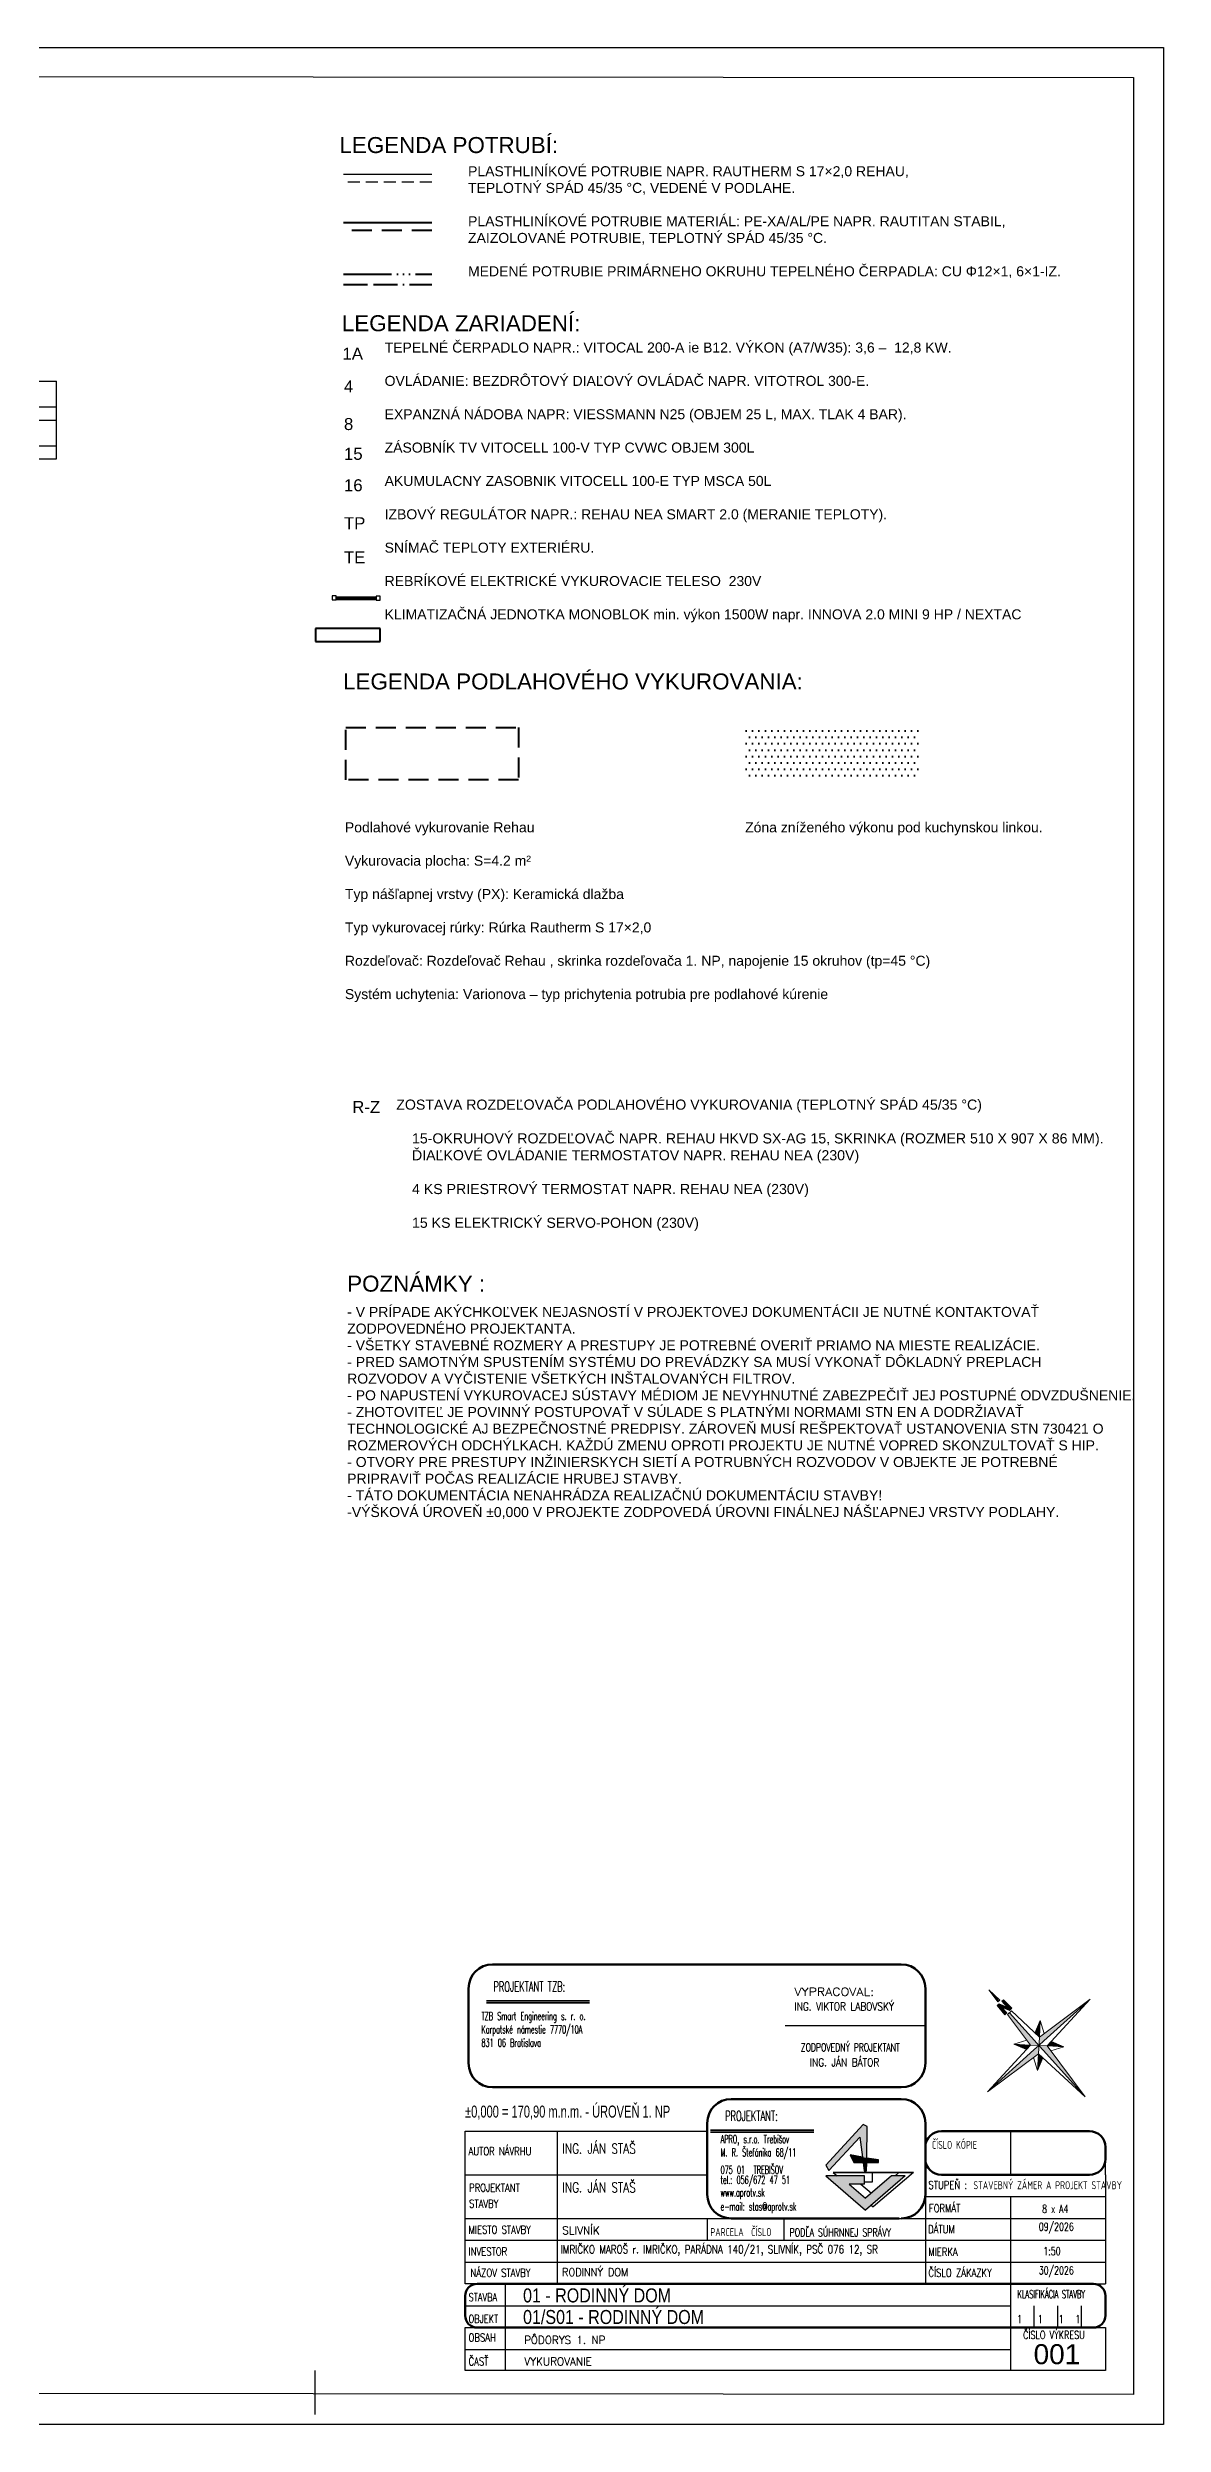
# Model space of a CAD drawing. Header units: millimetres. Extents: x 90740 to 167944, y -39332 to 25855.
# Drawn here: x 118548 to 132490, y -7270 to 22430 of the extents above; entities that cross this region are included whole.
import ezdxf

# ---------------------------------------------------------------- set-up
doc = ezdxf.new("R2010")
doc.units = ezdxf.units.MM
for name, pattern in [('ACAD_ISO06W100', [36, 24, -3, 0, -3, 0, -3, 0, -3]), ('ACAD_ISO11W100', [33, 12, -3, 12, -3, 0, -3]), ('DASH', [75, 50, -25])]:
    doc.linetypes.add(name, pattern=pattern)
for name, color, linetype in [('1__NP___VYKUROVACIE_TELES_', 7, 'Continuous'), ('OKRAJOV__DILAT_CIA_PDL', 2, 'Continuous'), ('TABU_KY', 7, 'Continuous'), ('vyk-privod-45 PODL', 1, 'Continuous'), ('vyk-vratka_35°C PODL', 5, 'DASH')]:
    doc.layers.add(name, color=color, linetype=linetype)
doc.layers.add('NETLAC', color=6, linetype='Continuous', plot=False)
for name, color, linetype, lineweight in [('Schedule Graphics', 7, 'Continuous', 9), ('vyk-privod-45', 240, 'Continuous', 40), ('vyk-tc-privod', 175, 'ACAD_ISO06W100', 40), ('vyk-tc-vratka', 30, 'ACAD_ISO11W100', 40), ('vyk-vratka_35°C', 132, 'DASH', 40), ('vyk_POPIS', 7, 'Continuous', 20), ('XR$2$Filling', 7, 'Continuous', 13), ('XR$2$Legenda_ Popis', 7, 'Continuous', 25), ('XR$2$STANDARD', 7, 'Continuous', 25), ('XR$2$Šrafy', 8, 'Continuous', 13)]:
    doc.layers.add(name, color=color, linetype=linetype, lineweight=lineweight)
doc.styles.add('ARIAL', font='arial.ttf')
doc.styles.add('ISOCP2', font='isocp2.shx')
doc.styles.add('ROMANS', font='romans.shx', dxfattribs={"width": 0.65, "height": 100})
doc.styles.get("Standard").update_dxf_attribs({"font": 'arial.ttf'})
doc.styles.add('TXT', font='txt.shx')

msp = doc.modelspace()

# ---------------------------------------------------------------- hatches: boundary and pattern name
at = {"lineweight": 40, "true_color": 0xa953a0}
h = msp.add_hatch(dxfattribs=at)
h.set_pattern_fill('DOTS', color=215, scale=50)
h.paths.add_polyline_path([(127274.5, 13932.9), (127274.5, 13279.6), (129434.1, 13279.6), (129434.1, 13932.9)])
at = {"layer": 'XR$2$Filling', "linetype": 'Continuous', "lineweight": 25}
for points in [[(130306.8, -1837.9), (130422.3, -1989.9), (130434.1, -1979.3)], [(130437.1, -2014.6), (130413.4, -2035.9), (130506.4, -2152.1), (130532.4, -2128.7), (130468.6, -2057.9), (130566.8, -2097.7), (130597, -2070.4), (130491.3, -1965.8), (130472.3, -1982.9), (130536.2, -2053.8)], [(131576.3, -1956.8), (130939.7, -2430.4), (130934.2, -2534.7), (130996.7, -2478.4)], [(130565.3, -2124.9), (130540.7, -2147), (130829.9, -2529.3), (130934.2, -2534.7)], [(130939.7, -2430.4), (130950.7, -2221.7), (130884.5, -2378.7)], [(130928.7, -2639.1), (130934.2, -2534.7), (130871.7, -2591), (130292.1, -3112.7)], [(130621.2, -2518.3), (130778.7, -2584.8), (130829.9, -2529.3)], [(130928.7, -2639.1), (130917.8, -2847.8), (130984.2, -2690.2)], [(131512.2, -3176.9), (131038.6, -2540.2), (130934.2, -2534.7)], [(131038.6, -2540.2), (131247.3, -2551.2), (131089.7, -2484.7)]]:
    msp.add_hatch(color=5, dxfattribs=at).paths.add_polyline_path(points)
at = {"layer": 'XR$2$Šrafy', "linetype": 'Continuous', "lineweight": 25}
for points in [[(128307.6, -4098.4), (128698.3, -3681.8), (128731.3, -3929.9), (128783, -3940.6), (128787.4, -3546.7), (128738.5, -3520.9), (128270.2, -4029.4)], [(128698.3, -3681.8), (128731.3, -3929.9), (128783, -3940.6), (128787.4, -3546.7), (128738.5, -3520.9), (128270.2, -4029.4), (128307.6, -4098.4)], [(128731.3, -3929.9), (128577.6, -3900.1), (128623.6, -3997.8), (128737.2, -3996.7)], [(128782.7, -3996.3), (128783, -3940.6), (128731.3, -3929.9), (128737.2, -3996.7)], [(128782.7, -3996.3), (128783, -3940.6), (128731.3, -3929.9), (128737.2, -3996.7)], [(128782.7, -3996.3), (128783, -3940.6), (128731.3, -3929.9), (128737.2, -3996.7)], [(128782.7, -3996.3), (128783, -3940.6), (128731.3, -3929.9), (128737.2, -3996.7)], [(128737.2, -3996.7), (128750, -4101.2), (128781.6, -4101.2), (128782.7, -3996.3)], [(128782.7, -3996.3), (128931, -3994.9), (128931, -3962.3), (128783, -3940.6)]]:
    msp.add_hatch(color=1, dxfattribs=at).paths.add_polyline_path(points)
at = {"layer": 'XR$2$Šrafy', "linetype": 'Continuous', "lineweight": 13}
msp.add_hatch(color=5, dxfattribs=at).paths.add_polyline_path([(128270.2, -4164.4), (128767.3, -4592.5), (129264.3, -4164.4), (129092.7, -4164.4), (128767.8, -4444.3), (128562.7, -4267.6), (128753.5, -4267.6), (128753.5, -4164.4)])

# ---------------------------------------------------------------- linework, layer by layer
msp.add_line((121890, -7145), (121890, -6595))
msp.add_lwpolyline([(91110.7, 22087.4), (132115, 22055), (132115, -6895), (91110.7, -6862.6)], close=True)
at = {"layer": '1__NP___VYKUROVACIE_TELES_', "color": 92}
for p, q in [((122103.9, 15527), (122103.9, 15527)), ((122153.9, 15568), (122653.9, 15568)), ((122153.9, 15568), (122653.9, 15568)), ((122153.9, 15568), (122653.9, 15568)), ((122153.9, 15568), (122653.9, 15568)), ((122153.9, 15568), (122653.9, 15568)), ((122153.9, 15568), (122653.9, 15568)), ((122153.9, 15568), (122653.9, 15568)), ((122153.9, 15562.7), (122653.9, 15562.7)), ((122153.9, 15562.7), (122653.9, 15562.7)), ((122153.9, 15562.7), (122653.9, 15562.7)), ((122153.9, 15562.7), (122653.9, 15562.7)), ((122153.9, 15562.7), (122653.9, 15562.7)), ((122153.9, 15562.7), (122653.9, 15562.7)), ((122153.9, 15562.7), (122653.9, 15562.7)), ((122153.9, 15562.7), (122653.9, 15562.7)), ((122153.9, 15562.7), (122653.9, 15562.7)), ((122153.9, 15562.7), (122653.9, 15562.7)), ((122153.9, 15562.7), (122653.9, 15562.7)), ((122153.9, 15562.7), (122653.9, 15562.7)), ((122153.9, 15562.7), (122653.9, 15562.7)), ((122153.9, 15562.7), (122653.9, 15562.7)), ((122153.9, 15550), (122653.9, 15550)), ((122153.9, 15550), (122653.9, 15550)), ((122153.9, 15550), (122653.9, 15550)), ((122153.9, 15550), (122653.9, 15550)), ((122153.9, 15550), (122653.9, 15550)), ((122153.9, 15550), (122653.9, 15550)), ((122153.9, 15550), (122653.9, 15550)), ((122153.9, 15550), (122653.9, 15550)), ((122153.9, 15550), (122653.9, 15550)), ((122153.9, 15550), (122653.9, 15550)), ((122153.9, 15550), (122653.9, 15550)), ((122153.9, 15550), (122653.9, 15550)), ((122153.9, 15550), (122653.9, 15550)), ((122153.9, 15550), (122653.9, 15550)), ((122153.9, 15537.3), (122653.9, 15537.3)), ((122153.9, 15537.3), (122653.9, 15537.3)), ((122153.9, 15537.3), (122153.9, 15532)), ((122153.9, 15532), (122153.9, 15537.3)), ((122153.9, 15537.3), (122653.9, 15537.3)), ((122153.9, 15537.3), (122653.9, 15537.3)), ((122153.9, 15537.3), (122153.9, 15532)), ((122153.9, 15532), (122153.9, 15537.3)), ((122153.9, 15537.3), (122653.9, 15537.3)), ((122153.9, 15537.3), (122653.9, 15537.3)), ((122153.9, 15537.3), (122153.9, 15532)), ((122153.9, 15532), (122153.9, 15537.3)), ((122153.9, 15537.3), (122653.9, 15537.3)), ((122153.9, 15537.3), (122653.9, 15537.3)), ((122153.9, 15537.3), (122153.9, 15532)), ((122153.9, 15532), (122153.9, 15537.3)), ((122153.9, 15537.3), (122653.9, 15537.3)), ((122153.9, 15537.3), (122653.9, 15537.3)), ((122153.9, 15537.3), (122153.9, 15532)), ((122153.9, 15532), (122153.9, 15537.3)), ((122153.9, 15537.3), (122653.9, 15537.3)), ((122153.9, 15537.3), (122653.9, 15537.3)), ((122153.9, 15537.3), (122153.9, 15532)), ((122153.9, 15532), (122153.9, 15537.3)), ((122153.9, 15537.3), (122653.9, 15537.3)), ((122153.9, 15537.3), (122653.9, 15537.3)), ((122153.9, 15537.3), (122153.9, 15532)), ((122153.9, 15532), (122153.9, 15537.3)), ((122153.9, 15532), (122653.9, 15532)), ((122153.9, 15532), (122653.9, 15532)), ((122153.9, 15532), (122653.9, 15532)), ((122153.9, 15532), (122653.9, 15532)), ((122153.9, 15532), (122653.9, 15532)), ((122153.9, 15532), (122653.9, 15532)), ((122153.9, 15532), (122653.9, 15532)), ((122153.9, 15527), (122153.9, 15527)), ((122653.9, 15535.3), (122653.9, 15530)), ((122653.9, 15530), (122653.9, 15535.3)), ((122653.9, 15535.3), (122653.9, 15530)), ((122653.9, 15530), (122653.9, 15535.3)), ((122653.9, 15535.3), (122653.9, 15530)), ((122653.9, 15530), (122653.9, 15535.3)), ((122653.9, 15535.3), (122653.9, 15530)), ((122653.9, 15530), (122653.9, 15535.3)), ((122653.9, 15535.3), (122653.9, 15530)), ((122653.9, 15530), (122653.9, 15535.3)), ((122653.9, 15535.3), (122653.9, 15530)), ((122653.9, 15530), (122653.9, 15535.3)), ((122653.9, 15535.3), (122653.9, 15530)), ((122653.9, 15530), (122653.9, 15535.3)), ((122653.9, 15525), (122653.9, 15525)), ((122703.9, 15525), (122703.9, 15525))]:
    msp.add_line(p, q, dxfattribs=at)
at = {"layer": '1__NP___VYKUROVACIE_TELES_', "color": 92, "lineweight": 40}
for p, q in [((121893.9, 15172.3), (121893.9, 15007.3)), ((122703.9, 15172.3), (121893.9, 15172.3)), ((122703.9, 15007.3), (122703.9, 15172.3)), ((121893.9, 15007.3), (122703.9, 15007.3))]:
    msp.add_line(p, q, dxfattribs=at)
at = {"layer": '1__NP___VYKUROVACIE_TELES_', "color": 92}
for points in [[(122103.9, 15527), (122153.9, 15527), (122153.9, 15577), (122103.9, 15577), (122103.9, 15527)], [(122103.9, 15527), (122153.9, 15527), (122153.9, 15577), (122103.9, 15577), (122103.9, 15527)], [(122653.9, 15525), (122703.9, 15525), (122703.9, 15575), (122653.9, 15575), (122653.9, 15525)], [(122653.9, 15525), (122703.9, 15525), (122703.9, 15575), (122653.9, 15575), (122653.9, 15525)]]:
    msp.add_lwpolyline(points, dxfattribs=at)
at = {"layer": 'NETLAC'}
msp.add_lwpolyline([(90740, 22430), (132490, 22430), (132490, -7270), (90740, -7270)], close=True, dxfattribs=at)
at = {"layer": 'OKRAJOV__DILAT_CIA_PDL', "color": 95, "linetype": 'DASH', "lineweight": 40, "ltscale": 5}
msp.add_lwpolyline([(122274.5, 13932.9), (124434.1, 13932.9), (124434.1, 13279.6), (122274.5, 13279.6)], close=True, dxfattribs=at)
at = {"layer": 'TABU_KY', "color": 5}
for p, q in [((115659.5, 18259.4), (118659.5, 18259.4)), ((115659.5, 17939.4), (118659.5, 17939.4)), ((115659.5, 17774.4), (118659.5, 17774.4)), ((115659.5, 17454.4), (118659.5, 17454.4))]:
    msp.add_line(p, q, dxfattribs=at)
msp.add_lwpolyline([(115659.5, 18259.4), (115659.5, 17289.4), (118659.5, 17289.4), (118659.5, 18259.4)], dxfattribs=at)
at = {"layer": 'vyk-privod-45'}
msp.add_line((122246.2, 20242.1), (123349.4, 20242.1), dxfattribs=at)
at = {"layer": 'vyk-privod-45 PODL', "lineweight": 30}
msp.add_line((122246.2, 20847.1), (123349.4, 20847.1), dxfattribs=at)
at = {"layer": 'vyk-tc-privod', "ltscale": 25}
msp.add_line((122246.2, 19598.8), (123349.4, 19598.8), dxfattribs=at)
at = {"layer": 'vyk-tc-vratka', "ltscale": 25}
msp.add_line((122246.2, 19470.5), (123349.4, 19470.5), dxfattribs=at)
at = {"layer": 'vyk-vratka_35°C', "ltscale": 5}
msp.add_line((123349.4, 20142.1), (122246.2, 20142.1), dxfattribs=at)
at = {"layer": 'vyk-vratka_35°C PODL', "lineweight": 30, "ltscale": 3}
msp.add_line((123349.4, 20747.1), (122246.2, 20747.1), dxfattribs=at)
at = {"layer": 'XR$2$Legenda_ Popis', "color": 7, "linetype": 'Continuous', "lineweight": 70}
for p, q in [((124107.9, -1520.7), (129215, -1520.7)), ((123807.9, -2756.7), (123807.9, -1820.7)), ((129515, -2756.7), (129515, -1820.7)), ((124107.9, -3056.7), (129215, -3056.7)), ((127090, -3203.9), (129215, -3203.9)), ((126790, -4395.9), (126790, -3503.9)), ((126790, -4395.9), (126790, -3503.9)), ((126790, -4395.9), (126790, -3503.9)), ((129515, -3605), (129515, -3503.9)), ((129515, -3605), (129515, -3503.9)), ((129515, -3605), (129515, -3503.9)), ((129515, -3950.5), (129515, -3605)), ((129515, -3950.5), (129515, -3605)), ((129515, -3950.5), (129515, -3605)), ((129715, -3605), (131565, -3605)), ((131765, -3805), (131765, -3950.5)), ((129515, -4150.5), (129515, -3950.5)), ((129515, -4150.5), (129515, -3950.5)), ((129515, -4150.5), (129515, -3950.5)), ((129515, -4395.9), (129515, -4150.5)), ((129515, -4395.9), (129515, -4150.5)), ((129515, -4395.9), (129515, -4150.5)), ((129715, -4150.5), (131565, -4150.5)), ((127090, -4695.9), (129190, -4695.9)), ((131615, -5514.1), (123915, -5514.1)), ((123765, -5909.5), (123765, -5664.1)), ((131765, -5664.1), (131765, -5909.5)), ((123915, -6059.5), (131615, -6059.5))]:
    msp.add_line(p, q, dxfattribs=at)
at = {"layer": 'XR$2$Legenda_ Popis', "color": 7, "linetype": 'Continuous', "lineweight": 35}
for p, q in [((124030.5, -1975.7), (125320.3, -1975.7)), ((124030.5, -2002.6), (125320.3, -2002.6)), ((126832.6, -3592.3), (128122.4, -3592.3)), ((126832.6, -3619.1), (128122.4, -3619.1))]:
    msp.add_line(p, q, dxfattribs=at)
at = {"layer": 'XR$2$Legenda_ Popis', "color": 7, "linetype": 'Continuous', "lineweight": 25}
for p, q in [((129515, -2288.7), (127765, -2288.7)), ((128738.5, -3520.9), (128270.2, -4029.4)), ((128787.4, -3546.7), (128738.5, -3520.9)), ((128783, -3940.6), (128787.4, -3546.7)), ((129515, -3503.9), (129515, -3605)), ((129515, -3503.9), (129515, -3605)), ((129515, -3503.9), (129515, -3605)), ((123765, -3605), (126790, -3605)), ((123765, -5514.1), (123765, -3605)), ((124915, -3605), (126790, -3605)), ((124915, -3605), (124915, -5514.1)), ((128307.6, -4098.4), (128698.3, -3681.8)), ((128698.3, -3681.8), (128731.3, -3929.9)), ((129515, -3805), (129515, -4150.5)), ((129515, -3805), (129515, -4150.5)), ((129515, -3805), (129515, -4150.5)), ((130577.2, -3605), (130577.2, -4150.5)), ((123765, -4150.5), (126790, -4150.5)), ((128270.2, -4029.4), (128307.6, -4098.4)), ((128362.9, -4119.9), (128414.6, -4164.4)), ((129187.8, -4119.9), (128362.9, -4119.9)), ((128847.8, -4127.2), (128382.6, -4127.2)), ((128577.6, -3900.1), (128623.6, -3997.8)), ((128731.3, -3929.9), (128577.6, -3900.1)), ((128623.6, -3997.8), (128737.2, -3996.7)), ((128737.2, -3996.7), (128750, -4101.2)), ((128750, -4101.2), (128781.6, -4101.2)), ((128781.6, -4101.2), (128782.7, -3996.3)), ((128782.7, -3996.3), (128931, -3994.9)), ((128931, -3962.3), (128783, -3940.6)), ((128855.2, -4237.3), (128855.2, -4127.2)), ((129179.3, -4127.2), (128855.2, -4127.2)), ((129366.1, -4119.9), (128864.5, -4551.9)), ((128931, -3994.9), (128931, -3962.3)), ((129179.3, -4127.2), (129136, -4164.4)), ((129366.1, -4119.9), (129187.8, -4119.9)), ((129346.4, -4127.2), (129190.5, -4127.2)), ((129515, -4150.5), (129515, -5514.1)), ((129715, -4150.5), (130577.2, -4150.5)), ((130577.2, -4150.5), (131565, -4150.5)), ((131765, -4150.5), (131765, -3950.5)), ((131765, -4150.5), (131765, -5514.1)), ((128270.2, -4164.4), (128767.3, -4592.5)), ((128753.5, -4164.4), (128270.2, -4164.4)), ((128562.7, -4267.6), (128767.8, -4444.3)), ((128753.5, -4267.6), (128562.7, -4267.6)), ((128711.1, -4267.6), (128842, -4380.3)), ((128753.5, -4267.6), (128753.5, -4164.4)), ((128753.5, -4237.3), (128855.2, -4237.3)), ((129264.3, -4164.4), (128767.3, -4592.5)), ((129092.7, -4164.4), (128767.8, -4444.3)), ((129264.3, -4164.4), (129092.7, -4164.4)), ((129515, -4423.2), (131765, -4423.2)), ((130577.2, -4423.2), (130577.2, -4695.9)), ((123765, -4695.9), (126790, -4695.9)), ((126790, -4695.9), (126790, -4968.6)), ((126790, -4695.9), (127090, -4695.9)), ((126790, -4695.9), (127185, -4695.9)), ((126790, -4695.9), (127185, -4695.9)), ((127090, -4695.9), (129515, -4695.9)), ((127090, -4695.9), (129515, -4695.9)), ((127090, -4695.9), (129515, -4695.9)), ((127746, -4695.9), (127746, -4968.6)), ((128839.5, -4530.3), (128864.5, -4551.9)), ((129515, -4695.9), (131765, -4695.9)), ((130577.2, -4695.9), (130577.2, -5241.4)), ((123765, -4968.6), (129515, -4968.6)), ((129515, -4968.6), (131765, -4968.6)), ((123765, -5241.4), (131765, -5241.4)), ((130577.2, -5241.4), (130577.2, -5514.1)), ((123915, -5514.1), (123765, -5514.1)), ((123915, -5514.1), (131765, -5514.1)), ((124265, -5514.1), (124265, -6059.5)), ((130577.2, -5514.1), (130577.2, -6059.5)), ((130874.2, -6059.5), (130874.2, -5786.8)), ((131171.1, -6059.5), (131171.1, -5786.8)), ((131468.1, -6059.5), (131468.1, -5786.8)), ((123765, -6595), (123765, -6059.5)), ((123765, -6059.5), (123915, -6059.5)), ((123915, -6059.5), (131765, -6059.5)), ((124265, -6059.5), (124265, -6595)), ((130577.2, -6059.5), (130577.2, -6595)), ((131765, -6059.5), (131765, -6595)), ((123765, -6332.3), (130577.2, -6332.3)), ((131765, -6595), (123765, -6595))]:
    msp.add_line(p, q, dxfattribs=at)
at = {"layer": 'XR$2$Legenda_ Popis', "color": 4, "linetype": 'Continuous', "lineweight": 70}
msp.add_line((127090, -3203.9), (129215, -3203.9), dxfattribs=at)
msp.add_line((127090, -3203.9), (129215, -3203.9), dxfattribs=at)
at = {"layer": 'XR$2$Legenda_ Popis', "color": 7, "linetype": 'Continuous', "lineweight": 70}
for centre, radius, start, end in [((124107.9, -1820.7), 300, 90, 180), ((129215, -1820.7), 300, 0, 90), ((124107.9, -2756.7), 300, 180, 270), ((129215, -2756.7), 300, 270, 0), ((127090, -3503.9), 300, 90, 180), ((127090, -3503.9), 300, 90, 180), ((127090, -3503.9), 300, 90, 180), ((129215, -3503.9), 300, 0, 90), ((129215, -3503.9), 300, 0, 90), ((129215, -3503.9), 300, 0, 90), ((129715, -3805), 200, 90, 180), ((131565, -3805), 200, 0, 90), ((129715, -3950.5), 200, 180, 270), ((131565, -3950.5), 200, 270, 0), ((127090, -4395.9), 300, 180, 270), ((127090, -4395.9), 300, 180, 270), ((127090, -4395.9), 300, 180, 270), ((129215, -4395.9), 300, 270, 0), ((129215, -4395.9), 300, 270, 0), ((129215, -4395.9), 300, 270, 0), ((123915, -5664.1), 150, 90, 180), ((131615, -5664.1), 150, 0, 90), ((123915, -5909.5), 150, 180, 270), ((131615, -5909.5), 150, 270, 0)]:
    msp.add_arc(centre, radius, start, end, dxfattribs=at)
at = {"layer": 'XR$2$STANDARD', "color": 7, "linetype": 'Continuous', "lineweight": 13}
for p, q in [((130306.8, -1837.9), (130434.1, -1979.3)), ((130422.3, -1989.9), (130306.8, -1837.9)), ((130445.9, -1968.7), (130306.8, -1837.9)), ((130413.4, -2035.9), (130437.1, -2014.6)), ((130413.4, -2035.9), (130506.4, -2152.1)), ((130422.3, -1989.9), (130445.9, -1968.7)), ((130437.1, -2014.6), (130536.2, -2053.8)), ((130566.8, -2097.7), (130468.6, -2057.9)), ((130532.4, -2128.7), (130468.6, -2057.9)), ((130491.3, -1965.8), (130472.3, -1982.9)), ((130472.3, -1982.9), (130536.2, -2053.8)), ((130597, -2070.4), (130491.3, -1965.8)), ((130566.8, -2097.7), (130597, -2070.4)), ((130939.7, -2430.4), (131576.3, -1956.8)), ((131576.3, -1956.8), (130996.7, -2478.4)), ((131038.6, -2540.2), (131576.3, -1956.8)), ((130506.4, -2152.1), (130532.4, -2128.7)), ((130589.9, -2102.8), (130540.7, -2147)), ((130829.9, -2529.3), (130540.7, -2147)), ((130565.3, -2124.9), (130877.9, -2472.2)), ((130939.7, -2430.4), (130589.9, -2102.8)), ((130950.7, -2221.7), (130884.2, -2379.3)), ((130950.7, -2221.7), (130939.7, -2430.4)), ((130950.7, -2221.7), (131000.2, -2385.4)), ((130829.9, -2529.3), (130292.1, -3112.7)), ((130292.1, -3112.7), (130871.7, -2591)), ((130928.7, -2639.1), (130292.1, -3112.7)), ((130621.2, -2518.3), (130784.8, -2468.7)), ((130621.2, -2518.3), (130829.9, -2529.3)), ((130621.2, -2518.3), (130778.7, -2584.8)), ((130829.9, -2529.3), (131038.6, -2540.2)), ((130871.7, -2591), (130934.2, -2534.7)), ((130877.9, -2472.2), (130934.2, -2534.7)), ((130917.8, -2847.8), (130928.7, -2639.1)), ((130939.7, -2430.4), (130928.7, -2639.1)), ((130928.7, -2639.1), (131512.2, -3176.9)), ((130996.7, -2478.4), (130934.2, -2534.7)), ((130990.5, -2597.3), (130934.2, -2534.7)), ((131512.2, -3176.9), (130990.5, -2597.3)), ((131038.6, -2540.2), (131512.2, -3176.9)), ((131247.3, -2551.2), (131038.6, -2540.2)), ((131247.3, -2551.2), (131083.6, -2600.8)), ((131247.3, -2551.2), (131089.7, -2484.7)), ((130917.8, -2847.8), (130868.2, -2684.1)), ((130917.8, -2847.8), (130984.2, -2690.2))]:
    msp.add_line(p, q, dxfattribs=at)
at = {"layer": 'XR$2$STANDARD', "color": 7, "linetype": 'Continuous', "lineweight": 25}
msp.add_line((123765, -5786.8), (130577.2, -5786.8), dxfattribs=at)

# ---------------------------------------------------------------- texts
at = {"char_height": 125, "attachment_point": 1}
for s, width, gutter_width, heights, insert in [('PLASTHLINÍKOVÉ POTRUBIE NAPR. RAUTHERM S 17×2,0 REHAU,\\PTEPLOTNÝ SPÁD 45/35 °C, VEDENÉ V PODLAHE.\\P\\PPLASTHLINÍKOVÉ POTRUBIE MATERIÁL: PE-XA/AL/PE NAPR. RAUTITAN STABIL, ZAIZOLOVANÉ POTRUBIE, TEPLOTNÝ SPÁD 45/35 °C.^J\\PMEDENÉ POTRUBIE PRIMÁRNEHO OKRUHU TEPELNÉHO ČERPADLA: CU Φ12×1, 6×1-IZ.', 7416.579, 625, [0], (123801.8, 20947.1)), ('TEPELNÉ ČERPADLO NAPR.: VITOCAL 200-A ie B12. VÝKON (A7/W35): 3,6 –  12,8 KW.\\P\\POVLÁDANIE: BEZDRÔTOVÝ DIAĽOVÝ OVLÁDAČ NAPR. VITOTROL 300-E.\\P\\PEXPANZNÁ NÁDOBA NAPR: VIESSMANN N25 (OBJEM 25 L, MAX. TLAK 4 BAR).\\P\\PZÁSOBNÍK TV VITOCELL 100-V TYP CVWC OBJEM 300L \\P\\PAKUMULACNY ZASOBNIK VITOCELL 100-E TYP MSCA 50L\\P\\PIZBOVÝ REGULÁTOR NAPR.: REHAU NEA SMART 2.0 (MERANIE TEPLOTY).\\P\\PSNÍMAČ TEPLOTY EXTERIÉRU.\\P\\PREBRÍKOVÉ ELEKTRICKÉ VYKUROVACIE TELESO  230V\\P\\PKLIMATIZAČNÁ JEDNOTKA MONOBLOK min. výkon 1500W napr. INNOVA 2.0 MINI 9 HP / NEXTAC', 8828.869, 0, [3977.7], (122759.6, 18744.1)), ('Podlahové vykurovanie Rehau^I^I^I^I^I^IZóna zníženého výkonu pod kuchynskou linkou.\\P\\PVykurovacia plocha: S=4.2 m²\\P\\PTyp nášľapnej vrstvy (PX): Keramická dlažba\\P\\PTyp vykurovacej rúrky: Rúrka Rautherm S 17×2,0\\P\\PRozdeľovač: Rozdeľovač Rehau , skrinka rozdeľovača 1. NP, napojenie 15 okruhov (tp\u200b=45 °C)\\P\\PSystém uchytenia: Varionova – typ prichytenia potrubia pre podlahové kúrenie', 57241.444, 625, [0], (122263.3, 12748.8)), ('- V PRÍPADE AKÝCHKOĽVEK NEJASNOSTÍ V PROJEKTOVEJ DOKUMENTÁCII JE NUTNÉ KONTAKTOVAŤ ZODPOVEDNÉHO PROJEKTANTA.\\P- VŠETKY STAVEBNÉ ROZMERY A PRESTUPY JE POTREBNÉ OVERIŤ PRIAMO NA MIESTE REALIZÁCIE.\\P- PRED SAMOTNÝM SPUSTENÍM SYSTÉMU DO PREVÁDZKY SA MUSÍ VYKONAŤ DÔKLADNÝ PREPLACH ROZVODOV A VYČISTENIE VŠETKÝCH INŠTALOVANÝCH FILTROV.\\P- PO NAPUSTENÍ VYKUROVACEJ SÚSTAVY MÉDIOM JE NEVYHNUTNÉ ZABEZPEČIŤ JEJ POSTUPNÉ ODVZDUŠNENIE.\\P- ZHOTOVITEĽ JE POVINNÝ POSTUPOVAŤ V SÚLADE S PLATNÝMI NORMAMI STN EN A DODRŽIAVAŤ TECHNOLOGICKÉ AJ BEZPEČNOSTNÉ PREDPISY. ZÁROVEŇ MUSÍ REŠPEKTOVAŤ USTANOVENIA STN 730421 O ROZMEROVÝCH ODCHÝLKACH. KAŽDÚ ZMENU OPROTI PROJEKTU JE NUTNÉ VOPRED SKONZULTOVAŤ S HIP.\\P- OTVORY PRE PRESTUPY INŽINIERSKYCH SIETÍ A POTRUBNÝCH ROZVODOV V OBJEKTE JE POTREBNÉ PRIPRAVIŤ POČAS REALIZÁCIE HRUBEJ STAVBY.\\P- TÁTO DOKUMENTÁCIA NENAHRÁDZA REALIZAČNÚ DOKUMENTÁCIU STAVBY!\\P-VÝŠKOVÁ ÚROVEŇ ±0,000 V PROJEKTE ZODPOVEDÁ ÚROVNI FINÁLNEJ NÁŠĽAPNEJ VRSTVY PODLAHY.', 9481.578, 625, [0], (122291.9, 6693.9))]:
    msp.add_mtext_dynamic_manual_height_columns(s, width=width, gutter_width=gutter_width, heights=heights, dxfattribs=dict(at, insert=insert))
at = {"layer": 'Schedule Graphics', "style": 'ARIAL'}
for s, p in [('LEGENDA POTRUBÍ:', (122195.1, 21111.6)), ('LEGENDA ZARIADENÍ:', (122225.1, 18885.3)), ('LEGENDA PODLAHOVÉHO VYKUROVANIA:', (122240.7, 14409.1)), ('POZNÁMKY :', (122291.9, 6884.7))]:
    msp.add_text(s, height=200, dxfattribs=at).set_placement(p)
at = {"layer": 'vyk_POPIS', "lineweight": 35, "style": 'ARIAL'}
for s, p in [('1A', (122232.8, 18530.2)), ('4', (122251.3, 18120.7)), ('8', (122251.3, 17650.7)), ('15', (122251.3, 17278.3)), ('16', (122251.3, 16885.5)), ('TP', (122251.3, 16411.9)), ('TE', (122251.3, 15986.2)), ('R-Z', (122355, 9117.1))]:
    msp.add_text(s, height=150, dxfattribs=at).set_placement(p)
at = {"layer": 'vyk_POPIS', "insert": (122905.2, 9284.8), "char_height": 126.5, "attachment_point": 1, "style": 'ARIAL'}
msp.add_mtext_dynamic_manual_height_columns('ZOSTAVA ROZDEĽOVAČA PODLAHOVÉHO VYKUROVANIA (TEPLOTNÝ SPÁD 45/35 °C)\\P\\P    15-OKRUHOVÝ ROZDEĽOVAČ NAPR. REHAU HKVD SX-AG 15, SKRINKA (ROZMER 510 X 907 X 86 MM).\\P    ĎIAĽKOVÉ OVLÁDANIE TERMOSTATOV NAPR. REHAU NEA (230V)\\P\\P    4 KS PRIESTROVÝ TERMOSTAT NAPR. REHAU NEA (230V)\\P\\P    15 KS ELEKTRICKÝ SERVO-POHON (230V)', width=9488.825, gutter_width=12.5, heights=[0], dxfattribs=at)
at = {"layer": 'XR$2$Legenda_ Popis', "color": 7, "linetype": 'Continuous', "lineweight": 25, "attachment_point": 7}
for s, insert, char_height, width, style in [('{\\W0.61;\\~\\~PROJEKTANT TZB:}', (124012.7, -1861.3), 125, 1211.978, 'ROMANS'), ('\\W1.15;VYPRACOVAL:', (127879.3, -1912.8), 100, 1297.141, 'ROMANS'), ('\\W0.70;ZODPOVEDNÝ\\~PROJEKTANT', (127960.1, -2608), 100, 1297.141, 'ROMANS'), ('\\W0.61;\\~\\~PROJEKTANT:', (126907.3, -3477.9), 125, 875.795, 'ROMANS'), ('\\W0.77;AUTOR\\~NÁVRHU', (123807.9, -3906.5), 100, 822.588, 'ROMANS'), ('\\W0.56;M.\\~R.\\~Štefánika\\~68/11', (126956.6, -3953.4), 100, 1086.419, 'TXT'), ('\\W0.80;ČÍSLO\\~KÓPIE', (129597.6, -3826.4), 100, 635, 'ISOCP2'), ('\\W0.56;tel.:\\~056/672\\~47\\~51', (126956.6, -4297.5), 100, 871.07, 'TXT'), ('\\W0.56;075\\~01\\~\\~TREBIŠOV', (126956.6, -4138.2), 100, 871.07, 'TXT'), ('\\W0.77;PROJEKTANT', (123815.1, -4361.5), 100, 688.213, 'ROMANS'), ('\\W0.56;www.aprotv.sk', (126956.6, -4454.4), 100, 871.07, 'TXT'), ('\\W0.77;STUPEŇ\\~:', (129554, -4328.3), 100, 553.838, 'ROMANS'), ('\\W0.67;STAVEBNÝ\\~ZÁMER\\~A\\~PROJEKT\\~STAVBY', (130115.5, -4330.6), 100, 1661.111, 'ISOCP2'), ('\\W0.77;STAVBY', (123815.4, -4561.5), 100, 419.463, 'ROMANS'), ('\\W0.56;e-mail:\\~stas@aprotv.sk', (126956.6, -4631.3), 100, 871.07, 'TXT'), ('\\W0.77;DÁTUM', (129550, -4881.1), 100, 352.276, 'ROMANS'), ('\\W0.77;FORMÁT', (129560, -4619.2), 100, 419.463, 'ROMANS'), ('\\W0.77;MIESTO\\~STAVBY', (123808.3, -4886.1), 100, 889.776, 'ROMANS'), ('\\W0.80;PARCELA\\~\\~ČÍSLO', (126829.7, -4916.6), 100, 865, 'ISOCP2'), ('\\W0.77;INVESTOR', (123808.6, -5159.4), 100, 553.838, 'ROMANS'), ('\\W0.77;NÁZOV\\~STAVBY', (123833, -5425.6), 100, 822.588, 'ROMANS'), ('\\W0.77;ČÍSLO\\~ZÁKAZKY', (129554, -5425.3), 100, 889.776, 'ROMANS'), ('\\W0.77;MIERKA', (129552.2, -5164.1), 100, 419.463, 'ROMANS'), ('\\W0.75;STAVBA', (123808.8, -5730.9), 100, 408.615, 'ROMANS'), ('\\W0.61;KLASIFIKÁCIA\\~STAVBY', (130666.2, -5692.2), 100, 1022.346, 'ROMANS'), ('\\W0.75;OBJEKT', (123808.8, -6000.9), 100, 408.615, 'ROMANS'), ('\\W0.77;OBSAH', (123808.2, -6233.9), 100, 352.276, 'ROMANS'), ('\\W0.74;ČÍSLO\\~VÝKRESU', (130736.7, -6202.1), 100, 853.442, 'ROMANS'), ('\\W0.77;ČASŤ', (123808.6, -6532.4), 100, 285.088, 'ROMANS'), ('001', (130867.7, -6520.5), 250, 712.873, 'ARIAL')]:
    msp.add_mtext(s, dxfattribs=dict(at, insert=insert, char_height=char_height, width=width, style=style))
at = {"layer": 'XR$2$Legenda_ Popis', "color": 7, "linetype": 'Continuous', "lineweight": 35, "attachment_point": 7}
for s, insert, char_height, width, style in [('{\\W0.82;ING.\\~VIKTOR LABOVSKÝ}', (127879.9, -2097.7), 100, 1461.203, 'ROMANS'), ('{\\W0.82;ING. JÁN BÁTOR}', (128071.5, -2795.4), 100, 1401.476, 'ROMANS'), ('\\W0.66;±0,000\\~=\\~170,90\\~m.n.m.\\~-\\~ÚROVEŇ\\~1.\\~NP', (123765, -3463.4), 150, 2642.978, 'ARIAL'), ('\\W0.77;ING.\\~JÁN\\~STAŠ', (124977.7, -3885.6), 125, 1103.597, 'ROMANS'), ('\\W0.77;ING.\\~JÁN\\~STAŠ', (124977.7, -4371.1), 125, 1103.597, 'ROMANS'), ('{\\W0.72;09/2026}', (130932.2, -4882), 100, 4499.529, 'ROMANS'), ('{\\W0.72;8\\~x\\~A4}', (130973.4, -4626), 100, 4499.529, 'ROMANS'), ('\\W0.80;IMRIČKO\\~MAROŠ\\~r.\\~IMRIČKO,\\~PARÁDNA\\~140/21,\\~SLIVNÍK,\\~PSČ\\~076\\~12,\\~SR', (124958.5, -5165.1), 100, 4499.529, 'ROMANS'), ('\\W0.96;SLIVNÍK', (124979.3, -4894.9), 100, 603.597, 'ROMANS'), ('\\W0.72;PODĽA\\~SÚHRNNEJ\\~SPRÁVY', (127818.4, -4920.9), 100, 4499.529, 'ROMANS'), ('\\W0.89;RODINNÝ\\~DOM', (124976.4, -5417.1), 100, 864.859, 'ROMANS'), ('\\W0.72;30/2026', (130932.2, -5427.5), 100, 4499.529, 'ROMANS'), ('\\W0.72;1:50', (130989.3, -5154.8), 100, 4499.529, 'ROMANS'), ('\\W0.72;1\\~\\~\\~\\~1\\~\\~\\~\\~1\\~\\~\\~1\\~\\~', (130662.2, -6002.8), 100, 4499.529, 'ROMANS'), ('\\W0.95;P', (124503.1, -6264.3), 100, 47.51, 'ROMANS'), ('\\W0.95;ÔDORYS\\~1.\\~NP', (124585.5, -6264.3), 100, 47.51, 'ROMANS'), ('{\\W0.95;VYKUROVANIE}', (124505.8, -6533.1), 100, 679.324, 'ROMANS')]:
    msp.add_mtext(s, dxfattribs=dict(at, insert=insert, char_height=char_height, width=width, style=style))
at = {"layer": 'XR$2$Legenda_ Popis', "linetype": 'Continuous', "lineweight": 25, "insert": (123969.5, -2549.9), "char_height": 100, "width": 1496.956, "attachment_point": 7, "style": 'TXT'}
msp.add_mtext('{\\W0.56;TZB Smart Engineering s. r. o.\\PKarpatské námestie 7770/10A 831 06 Bratislava}', dxfattribs=at)
at = {"layer": 'XR$2$Legenda_ Popis', "color": 1, "linetype": 'Continuous', "lineweight": 25, "insert": (126956.8, -3784.9), "char_height": 100, "width": 1089.168, "attachment_point": 7, "style": 'TXT'}
msp.add_mtext('\\W0.56;APRO,\\~s.r.o.\\~Trebišov', dxfattribs=at)
at = {"layer": 'XR$2$Legenda_ Popis', "color": 7, "linetype": 'Continuous', "lineweight": 70, "char_height": 175, "attachment_point": 7, "style": 'ARIAL'}
for s, insert, width in [('\\W0.82;01\\~-\\~RODINNÝ\\~DOM', (124489.2, -5747.2), 1934.65), ('\\W0.82;01/S01\\~-\\~RODINNÝ\\~DOM', (124489.2, -6017.2), 2350.239)]:
    msp.add_mtext(s, dxfattribs=dict(at, insert=insert, width=width))

doc.saveas('drawing.dxf')
